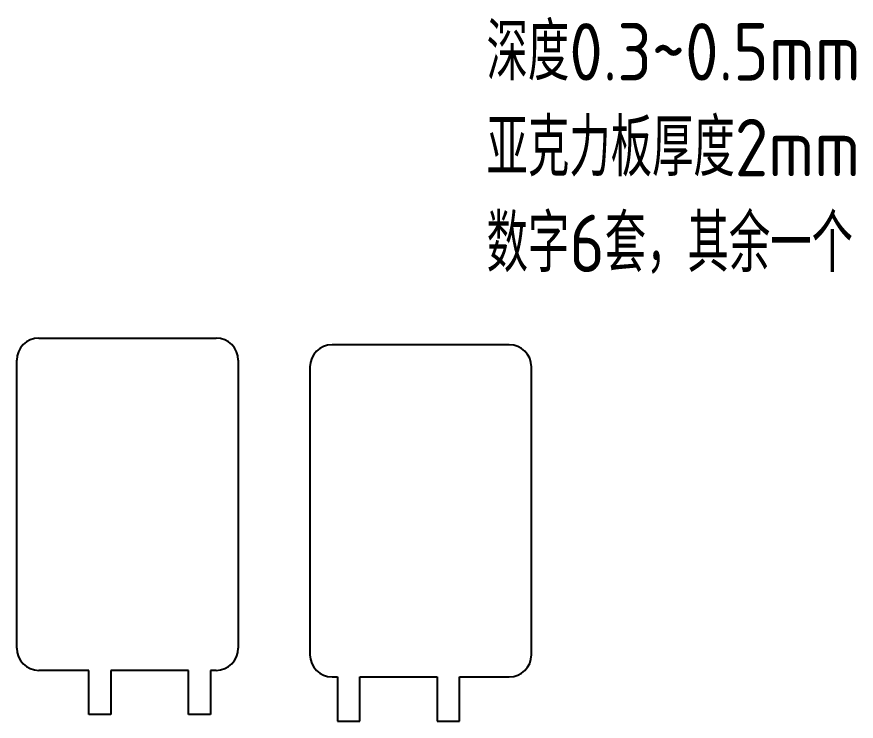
# Model space of a CAD drawing. Header units: millimetres. Extents: x 2133 to 4632, y 1065 to 2652.
# Drawn here: x 2133.4 to 2285, y 2158.4 to 2285.7 of the extents above; entities that cross this region are included whole.
import ezdxf

# ---------------------------------------------------------------- set-up
doc = ezdxf.new("R2010")
doc.units = ezdxf.units.MM
doc.layers.add('注释', color=4, linetype='Continuous', lineweight=25)
doc.layers.add('细实线', color=7, linetype='Continuous', lineweight=25)
doc.styles.add('工程字', font='gbenor.shx', dxfattribs={"bigfont": 'gbcbig.shx'})

msp = doc.modelspace()

# ---------------------------------------------------------------- linework, layer by layer
at = {"layer": '细实线'}
for p, q in [((2137.358, 2227.605), (2169.358, 2227.605)), ((2222.307, 2226.415), (2190.307, 2226.415)), ((2133.358, 2171.605), (2133.358, 2223.605)), ((2173.358, 2223.605), (2173.358, 2171.605)), ((2186.307, 2222.415), (2186.307, 2170.415)), ((2226.307, 2170.415), (2226.307, 2222.415)), ((2146.358, 2167.605), (2137.358, 2167.605)), ((2146.358, 2159.605), (2146.358, 2167.605)), ((2164.358, 2167.605), (2150.358, 2167.605)), ((2150.358, 2167.605), (2150.358, 2159.605)), ((2164.358, 2159.605), (2164.358, 2167.605)), ((2169.358, 2167.605), (2168.358, 2167.605)), ((2168.358, 2167.605), (2168.358, 2159.605)), ((2190.307, 2166.415), (2191.307, 2166.415)), ((2191.307, 2166.415), (2191.307, 2158.415)), ((2195.307, 2158.415), (2195.307, 2166.415)), ((2195.307, 2166.415), (2209.307, 2166.415)), ((2209.307, 2166.415), (2209.307, 2158.415)), ((2213.307, 2158.415), (2213.307, 2166.415)), ((2213.307, 2166.415), (2222.307, 2166.415)), ((2150.358, 2159.605), (2146.358, 2159.605)), ((2168.358, 2159.605), (2164.358, 2159.605)), ((2191.307, 2158.415), (2195.307, 2158.415)), ((2209.307, 2158.415), (2213.307, 2158.415))]:
    msp.add_line(p, q, dxfattribs=at)
for centre, start, end in [((2137.358, 2223.605), 90, 180), ((2169.358, 2223.605), 0, 90), ((2190.307, 2222.415), 90, 180), ((2222.307, 2222.415), 0, 90), ((2137.358, 2171.605), 180, 270), ((2169.358, 2171.605), 270, 0), ((2190.307, 2170.415), 180, 270), ((2222.307, 2170.415), 270, 0)]:
    msp.add_arc(centre, 4, start, end, dxfattribs=at)

# ---------------------------------------------------------------- texts
at = {"layer": '注释', "insert": (2218.208, 2284.516), "char_height": 10.37682, "attachment_point": 1, "style": '工程字'}
msp.add_mtext_dynamic_manual_height_columns('深度0.3~0.5mm\\P亚克力板厚度2mm\\P数字6套，其余一个', width=66.94808, gutter_width=51.884, heights=[0], dxfattribs=at)

doc.saveas('drawing.dxf')
